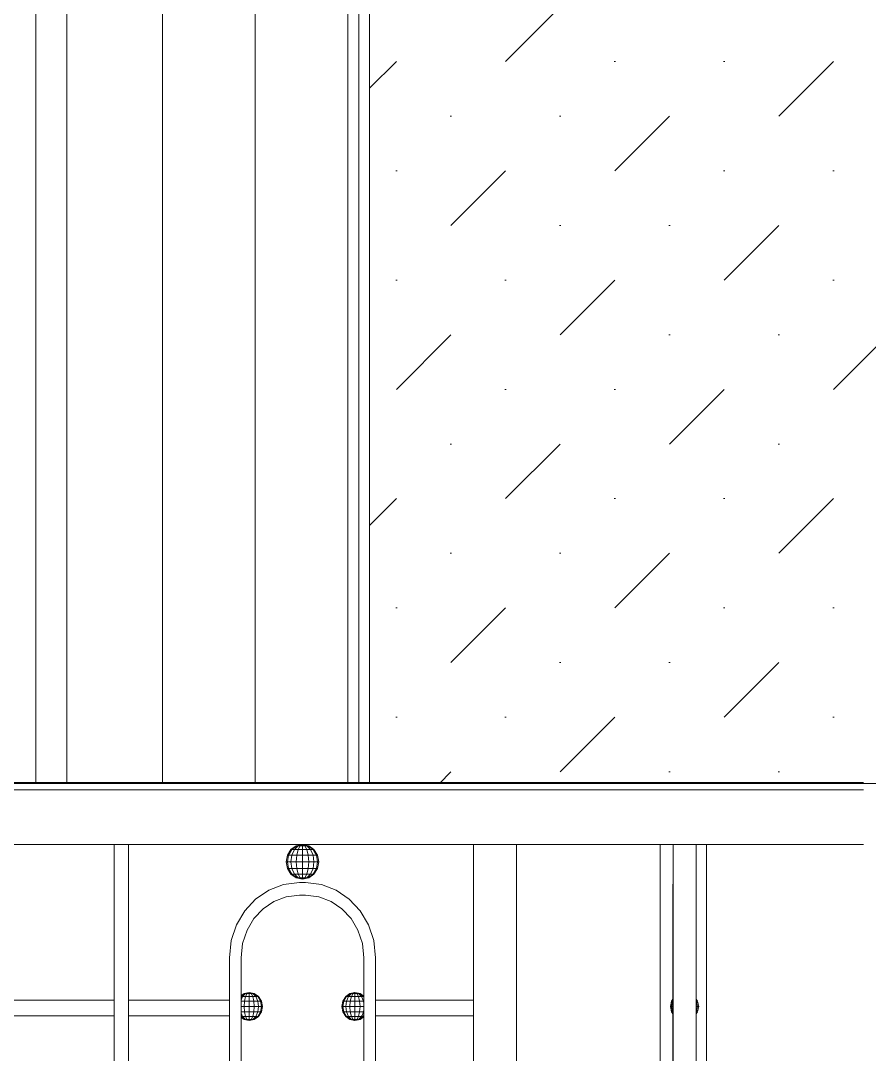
# Model space of a CAD drawing. Header units: millimetres. Extents: x 1832547 to 2001569, y -558009 to -417808.
# Drawn here: x 1889889 to 1890438, y -522876 to -522207 of the extents above; entities that cross this region are included whole.
import ezdxf
from ezdxf.xclip import XClip

# ---------------------------------------------------------------- set-up
doc = ezdxf.new("R2010")
doc.units = ezdxf.units.MM
doc.header["$MEASUREMENT"] = 0
doc.header["$XCLIPFRAME"] = 0
for name, color, linetype, lineweight in [('CA . CỬA', 251, 'CONTINUOUS', 5), ('CA. HATCH', 250, 'CONTINUOUS', 9), ('CA. TUONG', 30, 'CONTINUOUS', 30), ('CA.dim 08', 8, 'CONTINUOUS', 13), ('CA.noi that 15', 15, 'CONTINUOUS', 9), ('CA.thay 145', 145, 'CONTINUOUS', 18), ('CA_manh 08', 8, 'CONTINUOUS', 9)]:
    doc.layers.add(name, color=color, linetype=linetype, lineweight=lineweight)

# ---------------------------------------------------------------- blocks, each defined once
blk = doc.blocks.new('\xad54t54')
at = {"layer": 'CA. HATCH'}
h = blk.add_hatch(dxfattribs=at)
h.set_pattern_fill('MUDST', color=256, scale=200, angle=45, double=1)
h.paths.add_polyline_path([(1846347.29, -516420.52), (1845934.23, -516420.52), (1845934.23, -516772.52), (1846347.29, -516772.52)])
h.paths.add_polyline_path([(1846347.29, -516920.52), (1845934.23, -516920.52), (1845934.23, -519042.52), (1846347.29, -519042.52)])
h.paths.add_polyline_path([(1843572.92, -516420.52), (1843985.98, -516420.52), (1843985.98, -516772.52), (1843572.92, -516772.52)])
h.paths.add_polyline_path([(1843572.92, -516920.52), (1843985.98, -516920.52), (1843985.98, -519052.52), (1843572.92, -519052.52)])
at = {"layer": 'CA . CỬA'}
blk.add_lwpolyline([(1844059.98, -519126.52), (1844059.98, -516346.52), (1845860.23, -516346.52), (1845860.23, -519126.52)], dxfattribs=at)
at = {"layer": 'CA.dim 08'}
for points in [[(1846354.29, -516913.52), (1845927.23, -516913.52), (1845927.23, -519049.52), (1846354.29, -519049.52)], [(1846347.29, -516920.52), (1845934.23, -516920.52), (1845934.23, -519042.52), (1846347.29, -519042.52)]]:
    blk.add_lwpolyline(points, close=True, dxfattribs=at)
at = {"layer": 'CA.noi that 15'}
blk.add_lwpolyline([(1845718.34, -519036.52), (1845040.11, -519036.52), (1845040.11, -516926.52), (1845718.34, -516926.52)], close=True, dxfattribs=at)
at = {"layer": 'CA.thay 145'}
for points in [[(1844119.98, -519126.52), (1844119.98, -516846.52), (1845800.23, -516846.52), (1845800.23, -519126.52), (1845860.23, -519126.52), (1845860.23, -516346.52), (1844059.98, -516346.52), (1844059.98, -519126.52)], [(1845800.23, -519116.52), (1844960.11, -519116.52), (1844960.11, -516846.52), (1845800.23, -516846.52)], [(1846421.29, -516846.52), (1845860.23, -516846.52), (1845860.23, -519126.52), (1846421.29, -519126.52)], [(1845738.34, -519056.52), (1845020.11, -519056.52), (1845020.11, -516906.52), (1845738.34, -516906.52)], [(1846361.29, -516906.52), (1845920.23, -516906.52), (1845920.23, -519056.52), (1846361.29, -519056.52)]]:
    blk.add_lwpolyline(points, close=True, dxfattribs=at)
blk.add_lwpolyline([(1845800.23, -519116.52), (1845800.23, -516846.52)], dxfattribs=at)

msp = doc.modelspace()

# ---------------------------------------------------------------- linework, layer by layer
at = {"layer": 'CA_manh 08'}
for p, q in [((1887851.61, -522700.22), (1890433.98, -522700.22)), ((1890433.98, -522704.8), (1887851.61, -522704.8)), ((1889846.01, -522740.22), (1889949.22, -522740.22)), ((1889949.22, -522740.22), (1889958.67, -522740.22)), ((1889949.22, -522740.22), (1889949.22, -522840.99)), ((1889958.67, -522840.99), (1889958.67, -522740.22)), ((1889958.67, -522740.22), (1890071.14, -522740.22)), ((1890063.7, -522743.53), (1890067.11, -522741.08)), ((1890064.27, -522743.53), (1890067.42, -522741.08)), ((1890065.88, -522743.53), (1890068.29, -522741.08)), ((1890067.11, -522741.08), (1890071.14, -522740.22)), ((1890067.42, -522741.08), (1890067.11, -522741.08)), ((1890067.42, -522741.08), (1890071.14, -522740.22)), ((1890068.29, -522741.08), (1890067.42, -522741.08)), ((1890068.29, -522741.08), (1890071.14, -522740.22)), ((1890069.6, -522741.08), (1890068.29, -522741.08)), ((1890068.29, -522743.53), (1890069.6, -522741.08)), ((1890069.6, -522741.08), (1890071.14, -522740.22)), ((1890071.14, -522741.08), (1890069.6, -522741.08)), ((1890071.14, -522740.22), (1890071.14, -522741.08)), ((1890072.68, -522741.08), (1890071.14, -522740.22)), ((1890073.98, -522741.08), (1890071.14, -522740.22)), ((1890074.86, -522741.08), (1890071.14, -522740.22)), ((1890075.16, -522741.08), (1890071.14, -522740.22)), ((1890071.14, -522740.22), (1890181.67, -522740.22)), ((1890071.14, -522741.08), (1890072.68, -522741.08)), ((1890071.14, -522741.08), (1890071.14, -522743.53)), ((1890072.68, -522741.08), (1890073.98, -522741.08)), ((1890073.98, -522743.53), (1890072.68, -522741.08)), ((1890073.98, -522741.08), (1890074.86, -522741.08)), ((1890076.4, -522743.53), (1890073.98, -522741.08)), ((1890074.86, -522741.08), (1890075.16, -522741.08)), ((1890078.01, -522743.53), (1890074.86, -522741.08)), ((1890078.57, -522743.53), (1890075.16, -522741.08)), ((1890181.67, -522740.22), (1890181.67, -522840.99)), ((1890209.6, -522740.22), (1890181.67, -522740.22)), ((1890209.6, -522840.22), (1890209.6, -522740.22)), ((1890209.6, -522740.22), (1890236.85, -522740.22)), ((1890236.85, -522740.22), (1890433.98, -522740.22)), ((1890302.48, -522740.22), (1890302.48, -523473.58)), ((1890310.9, -522766.14), (1890310.9, -522740.22)), ((1890325.9, -522840.31), (1890325.9, -522740.22)), ((1890332.48, -522740.22), (1890332.48, -523473.58)), ((1890060.62, -522751.52), (1890061.42, -522747.19)), ((1890061.42, -522747.19), (1890063.7, -522743.53)), ((1890061.42, -522747.19), (1890062.16, -522747.19)), ((1890061.42, -522751.52), (1890062.16, -522747.19)), ((1890062.16, -522747.19), (1890064.27, -522743.53)), ((1890062.16, -522747.19), (1890064.27, -522747.19)), ((1890063.7, -522743.53), (1890064.27, -522743.53)), ((1890063.7, -522751.52), (1890064.27, -522747.19)), ((1890064.27, -522743.53), (1890065.88, -522743.53)), ((1890064.27, -522747.19), (1890065.88, -522743.53)), ((1890064.27, -522747.19), (1890067.42, -522747.19)), ((1890065.88, -522743.53), (1890068.29, -522743.53)), ((1890067.11, -522751.52), (1890067.42, -522747.19)), ((1890067.42, -522747.19), (1890068.29, -522743.53)), ((1890067.42, -522747.19), (1890071.14, -522747.19)), ((1890068.29, -522743.53), (1890071.14, -522743.53)), ((1890071.14, -522743.53), (1890073.98, -522743.53)), ((1890071.14, -522743.53), (1890071.14, -522747.19)), ((1890071.14, -522747.19), (1890074.86, -522747.19)), ((1890071.14, -522747.19), (1890071.14, -522751.52)), ((1890073.98, -522743.53), (1890076.4, -522743.53)), ((1890074.86, -522747.19), (1890073.98, -522743.53)), ((1890074.86, -522747.19), (1890078.01, -522747.19)), ((1890075.16, -522751.52), (1890074.86, -522747.19)), ((1890076.4, -522743.53), (1890078.01, -522743.53)), ((1890078.01, -522747.19), (1890076.4, -522743.53)), ((1890078.01, -522743.53), (1890078.57, -522743.53)), ((1890080.11, -522747.19), (1890078.01, -522743.53)), ((1890078.01, -522747.19), (1890080.11, -522747.19)), ((1890078.57, -522751.52), (1890078.01, -522747.19)), ((1890080.85, -522747.19), (1890078.57, -522743.53)), ((1890080.11, -522747.19), (1890080.85, -522747.19)), ((1890080.85, -522751.52), (1890080.11, -522747.19)), ((1890081.65, -522751.52), (1890080.85, -522747.19)), ((1890060.62, -522751.52), (1890061.42, -522751.52)), ((1890061.42, -522755.84), (1890060.62, -522751.52)), ((1890061.42, -522751.52), (1890063.7, -522751.52)), ((1890062.16, -522755.84), (1890061.42, -522751.52)), ((1890061.42, -522755.84), (1890062.16, -522755.84)), ((1890063.7, -522759.5), (1890061.42, -522755.84)), ((1890062.16, -522755.84), (1890064.27, -522755.84)), ((1890064.27, -522759.5), (1890062.16, -522755.84)), ((1890063.7, -522751.52), (1890067.11, -522751.52)), ((1890064.27, -522755.84), (1890063.7, -522751.52)), ((1890064.27, -522755.84), (1890067.42, -522755.84)), ((1890065.88, -522759.5), (1890064.27, -522755.84)), ((1890067.11, -522751.52), (1890071.14, -522751.52)), ((1890067.42, -522755.84), (1890067.11, -522751.52)), ((1890067.42, -522755.84), (1890071.14, -522755.84)), ((1890068.29, -522759.5), (1890067.42, -522755.84)), ((1890071.14, -522751.52), (1890075.16, -522751.52)), ((1890071.14, -522751.52), (1890071.14, -522755.84)), ((1890071.14, -522755.84), (1890074.86, -522755.84)), ((1890071.14, -522755.84), (1890071.14, -522759.5)), ((1890073.98, -522759.5), (1890074.86, -522755.84)), ((1890074.86, -522755.84), (1890075.16, -522751.52)), ((1890074.86, -522755.84), (1890078.01, -522755.84)), ((1890075.16, -522751.52), (1890078.57, -522751.52)), ((1890076.4, -522759.5), (1890078.01, -522755.84)), ((1890078.01, -522755.84), (1890078.57, -522751.52)), ((1890078.01, -522755.84), (1890080.11, -522755.84)), ((1890078.01, -522759.5), (1890080.11, -522755.84)), ((1890078.57, -522751.52), (1890080.85, -522751.52)), ((1890078.57, -522759.5), (1890080.85, -522755.84)), ((1890080.11, -522755.84), (1890080.85, -522751.52)), ((1890080.11, -522755.84), (1890080.85, -522755.84)), ((1890080.85, -522751.52), (1890081.65, -522751.52)), ((1890080.85, -522755.84), (1890081.65, -522751.52)), ((1890063.7, -522759.5), (1890064.27, -522759.5)), ((1890067.11, -522761.95), (1890063.7, -522759.5)), ((1890064.27, -522759.5), (1890065.88, -522759.5)), ((1890067.42, -522761.95), (1890064.27, -522759.5)), ((1890065.88, -522759.5), (1890068.29, -522759.5)), ((1890068.29, -522761.95), (1890065.88, -522759.5)), ((1890067.42, -522761.95), (1890067.11, -522761.95)), ((1890071.14, -522762.81), (1890067.11, -522761.95)), ((1890067.42, -522761.95), (1890068.29, -522761.95)), ((1890071.14, -522762.81), (1890067.42, -522761.95)), ((1890068.29, -522759.5), (1890071.14, -522759.5)), ((1890069.6, -522761.95), (1890068.29, -522759.5)), ((1890068.29, -522761.95), (1890069.6, -522761.95)), ((1890071.14, -522762.81), (1890068.29, -522761.95)), ((1890069.6, -522761.95), (1890071.14, -522761.95)), ((1890071.14, -522762.81), (1890069.6, -522761.95)), ((1890071.14, -522759.5), (1890073.98, -522759.5)), ((1890071.14, -522759.5), (1890071.14, -522761.95)), ((1890071.14, -522761.95), (1890072.68, -522761.95)), ((1890071.14, -522762.81), (1890072.68, -522761.95)), ((1890071.14, -522761.95), (1890071.14, -522762.81)), ((1890071.14, -522762.81), (1890073.98, -522761.95)), ((1890071.14, -522762.81), (1890074.86, -522761.95)), ((1890071.14, -522762.81), (1890075.16, -522761.95)), ((1890072.68, -522761.95), (1890073.98, -522759.5)), ((1890072.68, -522761.95), (1890073.98, -522761.95)), ((1890073.98, -522759.5), (1890076.4, -522759.5)), ((1890073.98, -522761.95), (1890076.4, -522759.5)), ((1890073.98, -522761.95), (1890074.86, -522761.95)), ((1890074.86, -522761.95), (1890078.01, -522759.5)), ((1890074.86, -522761.95), (1890075.16, -522761.95)), ((1890075.16, -522761.95), (1890078.57, -522759.5)), ((1890076.4, -522759.5), (1890078.01, -522759.5)), ((1890078.01, -522759.5), (1890078.57, -522759.5)), ((1890040.85, -522775.57), (1890049.28, -522769.81)), ((1890049.28, -522769.81), (1890058.84, -522766.14)), ((1890058.84, -522766.14), (1890069.24, -522764.85)), ((1890069.24, -522764.85), (1890073.02, -522764.85)), ((1890073.02, -522764.85), (1890083.43, -522766.14)), ((1890083.43, -522766.14), (1890092.98, -522769.81)), ((1890092.98, -522769.81), (1890101.41, -522775.57)), ((1890310.66, -522765.88), (1890310.66, -522766.14)), ((1890310.66, -522766.14), (1890310.9, -522766.14)), ((1890310.66, -522766.14), (1890310.66, -522769.81)), ((1890310.66, -522769.81), (1890310.9, -522769.81)), ((1890310.66, -522774.05), (1890310.66, -522769.81)), ((1890310.9, -522769.81), (1890310.9, -522766.14)), ((1890310.9, -522774.05), (1890310.9, -522769.81)), ((1890033.82, -522783.12), (1890040.85, -522775.57)), ((1890060.6, -522774.05), (1890052.63, -522777.11)), ((1890069.27, -522772.97), (1890060.6, -522774.05)), ((1890072.99, -522772.97), (1890069.27, -522772.97)), ((1890081.67, -522774.05), (1890072.99, -522772.97)), ((1890089.64, -522777.11), (1890081.67, -522774.05)), ((1890101.41, -522775.57), (1890108.44, -522783.12)), ((1890310.66, -522774.05), (1890310.9, -522774.05)), ((1890310.66, -522774.05), (1890310.66, -522775.57)), ((1890310.66, -522775.57), (1890310.9, -522775.57)), ((1890310.66, -522777.11), (1890310.66, -522775.57)), ((1890310.9, -522775.57), (1890310.9, -522774.05)), ((1890310.9, -522777.11), (1890310.9, -522775.57)), ((1890028.46, -522792.18), (1890033.82, -522783.12)), ((1890045.6, -522781.92), (1890039.73, -522788.22)), ((1890052.63, -522777.11), (1890045.6, -522781.92)), ((1890096.67, -522781.92), (1890089.64, -522777.11)), ((1890102.54, -522788.22), (1890096.67, -522781.92)), ((1890108.44, -522783.12), (1890113.81, -522792.18)), ((1890310.66, -522781.92), (1890310.66, -522777.11)), ((1890310.66, -522777.11), (1890310.9, -522777.11)), ((1890310.66, -522781.92), (1890310.9, -522781.92)), ((1890310.66, -522781.92), (1890310.66, -522783.12)), ((1890310.66, -522783.12), (1890310.9, -522783.12)), ((1890310.66, -522783.12), (1890310.66, -522788.22)), ((1890310.9, -522781.92), (1890310.9, -522777.11)), ((1890310.9, -522783.12), (1890310.9, -522781.92)), ((1890310.9, -522788.22), (1890310.9, -522783.12)), ((1890039.73, -522788.22), (1890035.26, -522795.77)), ((1890107.01, -522795.77), (1890102.54, -522788.22)), ((1890310.66, -522788.22), (1890310.9, -522788.22)), ((1890310.66, -522788.22), (1890310.66, -522792.18)), ((1890310.9, -522792.18), (1890310.9, -522788.22)), ((1890025.04, -522802.44), (1890028.46, -522792.18)), ((1890035.26, -522795.77), (1890032.41, -522804.33)), ((1890109.86, -522804.33), (1890107.01, -522795.77)), ((1890113.81, -522792.18), (1890117.22, -522802.44)), ((1890310.66, -522792.18), (1890310.9, -522792.18)), ((1890310.66, -522792.18), (1890310.66, -522795.77)), ((1890310.66, -522795.77), (1890310.9, -522795.77)), ((1890310.66, -522795.77), (1890310.66, -522802.44)), ((1890310.9, -522795.77), (1890310.9, -522792.18)), ((1890310.9, -522802.44), (1890310.9, -522795.77)), ((1890023.84, -522813.61), (1890025.04, -522802.44)), ((1890117.22, -522802.44), (1890118.42, -522813.61)), ((1890310.66, -522802.44), (1890310.9, -522802.44)), ((1890310.66, -522802.44), (1890310.66, -522804.33)), ((1890310.9, -522804.33), (1890310.9, -522802.44)), ((1890032.41, -522804.33), (1890031.41, -522813.65)), ((1890110.86, -522813.65), (1890109.86, -522804.33)), ((1890310.66, -522804.33), (1890310.9, -522804.33)), ((1890310.66, -522804.33), (1890310.66, -522813.61)), ((1890310.9, -522813.61), (1890310.9, -522804.33)), ((1890023.84, -522813.61), (1890023.84, -522840.99)), ((1890031.41, -522838.09), (1890031.41, -522813.65)), ((1890110.86, -522813.65), (1890110.86, -522838.45)), ((1890118.42, -522840.99), (1890118.42, -522813.61)), ((1890310.66, -522813.61), (1890310.9, -522813.61)), ((1890310.66, -522813.65), (1890310.66, -522813.61)), ((1890310.66, -522813.65), (1890310.9, -522813.65)), ((1890310.66, -522840.43), (1890310.66, -522813.65)), ((1890310.9, -522813.65), (1890310.9, -522813.61)), ((1890310.9, -522840.07), (1890310.9, -522813.65)), ((1890031.41, -522838.09), (1890033.4, -522836.66)), ((1890031.41, -522838.4), (1890033.65, -522836.66)), ((1890032.4, -522838.64), (1890034.36, -522836.66)), ((1890033.4, -522836.66), (1890036.66, -522835.97)), ((1890033.4, -522836.66), (1890033.65, -522836.66)), ((1890033.65, -522836.66), (1890036.66, -522835.97)), ((1890033.65, -522836.66), (1890034.36, -522836.66)), ((1890034.36, -522836.66), (1890036.66, -522835.97)), ((1890034.36, -522836.66), (1890035.41, -522836.66)), ((1890034.36, -522838.64), (1890035.41, -522836.66)), ((1890035.41, -522836.66), (1890036.66, -522835.97)), ((1890036.66, -522836.66), (1890035.41, -522836.66)), ((1890036.66, -522835.97), (1890036.66, -522836.66)), ((1890037.91, -522836.66), (1890036.66, -522835.97)), ((1890038.96, -522836.66), (1890036.66, -522835.97)), ((1890039.67, -522836.66), (1890036.66, -522835.97)), ((1890039.92, -522836.66), (1890036.66, -522835.97)), ((1890036.66, -522836.66), (1890037.91, -522836.66)), ((1890036.66, -522836.66), (1890036.66, -522838.64)), ((1890037.91, -522836.66), (1890038.96, -522836.66)), ((1890038.96, -522838.64), (1890037.91, -522836.66)), ((1890038.96, -522836.66), (1890039.67, -522836.66)), ((1890040.92, -522838.64), (1890038.96, -522836.66)), ((1890039.67, -522836.66), (1890039.92, -522836.66)), ((1890042.22, -522838.64), (1890039.67, -522836.66)), ((1890042.68, -522838.64), (1890039.92, -522836.66)), ((1890099.08, -522838.64), (1890101.85, -522836.66)), ((1890099.54, -522838.64), (1890102.09, -522836.66)), ((1890100.85, -522838.64), (1890102.8, -522836.66)), ((1890101.85, -522836.66), (1890105.1, -522835.97)), ((1890101.85, -522836.66), (1890102.09, -522836.66)), ((1890102.09, -522836.66), (1890105.1, -522835.97)), ((1890102.09, -522836.66), (1890102.8, -522836.66)), ((1890102.8, -522836.66), (1890105.1, -522835.97)), ((1890102.8, -522836.66), (1890103.86, -522836.66)), ((1890102.8, -522838.64), (1890103.86, -522836.66)), ((1890103.86, -522836.66), (1890105.1, -522835.97)), ((1890105.1, -522836.66), (1890103.86, -522836.66)), ((1890105.1, -522835.97), (1890105.1, -522836.66)), ((1890106.35, -522836.66), (1890105.1, -522835.97)), ((1890107.41, -522836.66), (1890105.1, -522835.97)), ((1890108.11, -522836.66), (1890105.1, -522835.97)), ((1890108.36, -522836.66), (1890105.1, -522835.97)), ((1890105.1, -522836.66), (1890106.35, -522836.66)), ((1890105.1, -522836.66), (1890105.1, -522838.64)), ((1890106.35, -522836.66), (1890107.41, -522836.66)), ((1890107.41, -522838.64), (1890106.35, -522836.66)), ((1890107.41, -522836.66), (1890108.11, -522836.66)), ((1890109.36, -522838.64), (1890107.41, -522836.66)), ((1890108.11, -522836.66), (1890108.36, -522836.66)), ((1890110.67, -522838.64), (1890108.11, -522836.66)), ((1890110.86, -522838.45), (1890108.36, -522836.66)), ((1889846.01, -522840.99), (1889949.22, -522840.99)), ((1889949.22, -522851.15), (1889949.22, -522840.99)), ((1889958.67, -522840.99), (1890023.84, -522840.99)), ((1889958.67, -522840.99), (1889958.67, -522851.15)), ((1890023.84, -522840.99), (1890023.84, -522851.15)), ((1890031.41, -522838.4), (1890031.41, -522838.09)), ((1890031.41, -522838.4), (1890031.41, -522838.64)), ((1890031.41, -522838.64), (1890032.4, -522838.64)), ((1890031.41, -522840.91), (1890032.4, -522838.64)), ((1890031.41, -522838.64), (1890031.41, -522840.91)), ((1890031.41, -522840.91), (1890031.41, -522841.61)), ((1890031.41, -522841.61), (1890033.65, -522841.61)), ((1890031.41, -522841.61), (1890031.41, -522845.11)), ((1890032.4, -522838.64), (1890034.36, -522838.64)), ((1890033.4, -522845.11), (1890033.65, -522841.61)), ((1890033.65, -522841.61), (1890034.36, -522838.64)), ((1890033.65, -522841.61), (1890036.66, -522841.61)), ((1890034.36, -522838.64), (1890036.66, -522838.64)), ((1890036.66, -522838.64), (1890038.96, -522838.64)), ((1890036.66, -522838.64), (1890036.66, -522841.61)), ((1890036.66, -522841.61), (1890039.67, -522841.61)), ((1890036.66, -522841.61), (1890036.66, -522845.11)), ((1890038.96, -522838.64), (1890040.92, -522838.64)), ((1890039.67, -522841.61), (1890038.96, -522838.64)), ((1890039.67, -522841.61), (1890042.22, -522841.61)), ((1890039.92, -522845.11), (1890039.67, -522841.61)), ((1890040.92, -522838.64), (1890042.22, -522838.64)), ((1890042.22, -522841.61), (1890040.92, -522838.64)), ((1890042.22, -522838.64), (1890042.68, -522838.64)), ((1890043.93, -522841.61), (1890042.22, -522838.64)), ((1890042.22, -522841.61), (1890043.93, -522841.61)), ((1890042.68, -522845.11), (1890042.22, -522841.61)), ((1890044.52, -522841.61), (1890042.68, -522838.64)), ((1890043.93, -522841.61), (1890044.52, -522841.61)), ((1890044.52, -522845.11), (1890043.93, -522841.61)), ((1890045.17, -522845.11), (1890044.52, -522841.61)), ((1890096.59, -522845.11), (1890097.24, -522841.61)), ((1890097.24, -522841.61), (1890099.08, -522838.64)), ((1890097.24, -522841.61), (1890097.84, -522841.61)), ((1890097.24, -522845.11), (1890097.84, -522841.61)), ((1890097.84, -522841.61), (1890099.54, -522838.64)), ((1890097.84, -522841.61), (1890099.54, -522841.61)), ((1890099.54, -522838.64), (1890099.08, -522838.64)), ((1890099.08, -522845.11), (1890099.54, -522841.61)), ((1890099.54, -522838.64), (1890100.85, -522838.64)), ((1890099.54, -522841.61), (1890100.85, -522838.64)), ((1890099.54, -522841.61), (1890102.09, -522841.61)), ((1890100.85, -522838.64), (1890102.8, -522838.64)), ((1890101.85, -522845.11), (1890102.09, -522841.61)), ((1890102.09, -522841.61), (1890102.8, -522838.64)), ((1890102.09, -522841.61), (1890105.1, -522841.61)), ((1890102.8, -522838.64), (1890105.1, -522838.64)), ((1890105.1, -522838.64), (1890107.41, -522838.64)), ((1890105.1, -522838.64), (1890105.1, -522841.61)), ((1890105.1, -522841.61), (1890108.11, -522841.61)), ((1890105.1, -522841.61), (1890105.1, -522845.11)), ((1890107.41, -522838.64), (1890109.36, -522838.64)), ((1890108.11, -522841.61), (1890107.41, -522838.64)), ((1890108.11, -522841.61), (1890110.67, -522841.61)), ((1890108.36, -522845.11), (1890108.11, -522841.61)), ((1890109.36, -522838.64), (1890110.67, -522838.64)), ((1890110.67, -522841.61), (1890109.36, -522838.64)), ((1890110.67, -522838.64), (1890110.86, -522838.64)), ((1890110.86, -522838.98), (1890110.67, -522838.64)), ((1890110.67, -522841.61), (1890110.86, -522841.61)), ((1890110.86, -522843.08), (1890110.67, -522841.61)), ((1890110.74, -522840.99), (1890110.86, -522840.99)), ((1890110.86, -522838.64), (1890110.86, -522838.45)), ((1890110.86, -522838.98), (1890110.86, -522838.64)), ((1890110.86, -522840.99), (1890110.86, -522838.98)), ((1890110.86, -522841.61), (1890110.86, -522840.99)), ((1890110.86, -522843.08), (1890110.86, -522841.61)), ((1890110.86, -522845.11), (1890110.86, -522843.08)), ((1890118.42, -522840.99), (1890181.67, -522840.99)), ((1890118.42, -522840.99), (1890118.42, -522851.15)), ((1890181.67, -522851.15), (1890181.67, -522840.99)), ((1890209.6, -522840.22), (1890209.6, -522850.38)), ((1890309.87, -522841.61), (1890309.17, -522845.11)), ((1890310.66, -522840.43), (1890309.87, -522841.61)), ((1890309.87, -522841.61), (1890310.51, -522841.61)), ((1890309.87, -522845.11), (1890310.51, -522841.61)), ((1890310.51, -522841.61), (1890310.66, -522841.38)), ((1890310.51, -522841.61), (1890310.66, -522841.61)), ((1890310.9, -522840.07), (1890310.66, -522840.43)), ((1890310.66, -522841.38), (1890310.66, -522840.43)), ((1890310.66, -522841.38), (1890310.9, -522840.99)), ((1890310.66, -522841.61), (1890310.66, -522841.38)), ((1890310.66, -522841.61), (1890310.9, -522841.61)), ((1890310.66, -522845.11), (1890310.66, -522841.61)), ((1890310.9, -522840.99), (1890310.9, -522840.07)), ((1890310.9, -522841.61), (1890310.9, -522840.99)), ((1890310.9, -522845.11), (1890310.9, -522841.61)), ((1890326.77, -522841.61), (1890325.9, -522840.31)), ((1890325.9, -522840.31), (1890325.9, -522841.24)), ((1890326.12, -522841.61), (1890325.9, -522841.24)), ((1890325.9, -522841.24), (1890325.9, -522841.61)), ((1890325.9, -522841.61), (1890326.12, -522841.61)), ((1890325.9, -522841.61), (1890325.9, -522845.11)), ((1890326.12, -522841.61), (1890326.77, -522841.61)), ((1890326.77, -522845.11), (1890326.12, -522841.61)), ((1890327.46, -522845.11), (1890326.77, -522841.61)), ((1890031.41, -522845.11), (1890033.4, -522845.11)), ((1890031.41, -522845.11), (1890031.41, -522848.61)), ((1890031.41, -522848.61), (1890033.65, -522848.61)), ((1890031.41, -522848.61), (1890031.41, -522849.31)), ((1890032.4, -522851.58), (1890031.41, -522849.31)), ((1890031.41, -522849.31), (1890031.41, -522851.58)), ((1890033.4, -522845.11), (1890036.66, -522845.11)), ((1890033.65, -522848.61), (1890033.4, -522845.11)), ((1890033.65, -522848.61), (1890036.66, -522848.61)), ((1890034.36, -522851.58), (1890033.65, -522848.61)), ((1890036.66, -522845.11), (1890039.92, -522845.11)), ((1890036.66, -522845.11), (1890036.66, -522848.61)), ((1890036.66, -522848.61), (1890039.67, -522848.61)), ((1890036.66, -522848.61), (1890036.66, -522851.58)), ((1890038.96, -522851.58), (1890039.67, -522848.61)), ((1890039.67, -522848.61), (1890039.92, -522845.11)), ((1890039.67, -522848.61), (1890042.22, -522848.61)), ((1890039.92, -522845.11), (1890042.68, -522845.11)), ((1890040.92, -522851.58), (1890042.22, -522848.61)), ((1890042.22, -522848.61), (1890042.68, -522845.11)), ((1890042.22, -522848.61), (1890043.93, -522848.61)), ((1890042.22, -522851.58), (1890043.93, -522848.61)), ((1890042.68, -522845.11), (1890044.52, -522845.11)), ((1890042.68, -522851.58), (1890044.52, -522848.61)), ((1890043.93, -522848.61), (1890044.52, -522845.11)), ((1890043.93, -522848.61), (1890044.52, -522848.61)), ((1890044.52, -522845.11), (1890045.17, -522845.11)), ((1890044.52, -522848.61), (1890045.17, -522845.11)), ((1890096.59, -522845.11), (1890097.24, -522845.11)), ((1890097.24, -522848.61), (1890096.59, -522845.11)), ((1890097.24, -522845.11), (1890099.08, -522845.11)), ((1890097.84, -522848.61), (1890097.24, -522845.11)), ((1890097.24, -522848.61), (1890097.84, -522848.61)), ((1890099.08, -522851.58), (1890097.24, -522848.61)), ((1890097.84, -522848.61), (1890099.54, -522848.61)), ((1890099.54, -522851.58), (1890097.84, -522848.61)), ((1890099.08, -522845.11), (1890101.85, -522845.11)), ((1890099.54, -522848.61), (1890099.08, -522845.11)), ((1890099.54, -522848.61), (1890102.09, -522848.61)), ((1890100.85, -522851.58), (1890099.54, -522848.61)), ((1890101.85, -522845.11), (1890105.1, -522845.11)), ((1890102.09, -522848.61), (1890101.85, -522845.11)), ((1890102.09, -522848.61), (1890105.1, -522848.61)), ((1890102.8, -522851.58), (1890102.09, -522848.61)), ((1890105.1, -522845.11), (1890108.36, -522845.11)), ((1890105.1, -522845.11), (1890105.1, -522848.61)), ((1890105.1, -522848.61), (1890108.11, -522848.61)), ((1890105.1, -522848.61), (1890105.1, -522851.58)), ((1890107.41, -522851.58), (1890108.11, -522848.61)), ((1890108.11, -522848.61), (1890108.36, -522845.11)), ((1890108.11, -522848.61), (1890110.67, -522848.61)), ((1890108.36, -522845.11), (1890110.86, -522845.11)), ((1890109.87, -522850.41), (1890110.67, -522848.61)), ((1890110.67, -522848.61), (1890110.86, -522847.14)), ((1890110.67, -522848.61), (1890110.86, -522848.61)), ((1890110.86, -522847.14), (1890110.86, -522845.11)), ((1890110.86, -522848.61), (1890110.86, -522847.14)), ((1890110.86, -522851.15), (1890110.86, -522848.61)), ((1890209.6, -523363.42), (1890209.6, -522850.38)), ((1890309.17, -522845.11), (1890309.87, -522845.11)), ((1890309.17, -522845.11), (1890309.87, -522848.61)), ((1890310.51, -522848.61), (1890309.87, -522845.11)), ((1890309.87, -522845.11), (1890310.66, -522845.11)), ((1890309.87, -522848.61), (1890310.51, -522848.61)), ((1890309.87, -522848.61), (1890310.66, -522849.79)), ((1890310.51, -522848.61), (1890310.66, -522848.61)), ((1890310.66, -522848.84), (1890310.51, -522848.61)), ((1890310.66, -522845.11), (1890310.9, -522845.11)), ((1890310.66, -522848.61), (1890310.66, -522845.11)), ((1890310.66, -522848.61), (1890310.9, -522848.61)), ((1890310.66, -522848.84), (1890310.66, -522848.61)), ((1890310.9, -522849.23), (1890310.66, -522848.84)), ((1890310.66, -522849.79), (1890310.66, -522848.84)), ((1890310.66, -522849.79), (1890310.9, -522850.15)), ((1890310.66, -523363.64), (1890310.66, -522849.79)), ((1890310.9, -522848.61), (1890310.9, -522845.11)), ((1890310.9, -522849.23), (1890310.9, -522848.61)), ((1890310.9, -522850.15), (1890310.9, -522849.23)), ((1890310.9, -523363.28), (1890310.9, -522850.15)), ((1890325.9, -522845.11), (1890326.77, -522845.11)), ((1890325.9, -522845.11), (1890325.9, -522848.61)), ((1890325.9, -522848.61), (1890326.12, -522848.61)), ((1890325.9, -522848.97), (1890326.12, -522848.61)), ((1890325.9, -522849.91), (1890326.77, -522848.61)), ((1890325.9, -522848.61), (1890325.9, -522848.97)), ((1890325.9, -522848.97), (1890325.9, -522849.91)), ((1890325.9, -522849.91), (1890325.9, -523363.51)), ((1890326.12, -522848.61), (1890326.77, -522845.11)), ((1890326.12, -522848.61), (1890326.77, -522848.61)), ((1890326.77, -522845.11), (1890327.46, -522845.11)), ((1890326.77, -522848.61), (1890327.46, -522845.11)), ((1889949.22, -522851.15), (1889846.01, -522851.15)), ((1889949.22, -522851.15), (1889949.22, -523363.42)), ((1890023.84, -522851.15), (1889958.67, -522851.15)), ((1889958.67, -523363.42), (1889958.67, -522851.15)), ((1890023.84, -522851.15), (1890023.84, -523363.42)), ((1890031.41, -522851.58), (1890032.4, -522851.58)), ((1890031.41, -522851.58), (1890031.41, -522851.81)), ((1890033.65, -522853.56), (1890031.41, -522851.81)), ((1890031.41, -522852.13), (1890031.41, -522851.81)), ((1890033.4, -522853.56), (1890031.41, -522852.13)), ((1890031.41, -522852.13), (1890031.41, -523368.31)), ((1890032.4, -522851.58), (1890034.36, -522851.58)), ((1890034.36, -522853.56), (1890032.4, -522851.58)), ((1890033.65, -522853.56), (1890033.4, -522853.56)), ((1890036.66, -522854.25), (1890033.4, -522853.56)), ((1890033.65, -522853.56), (1890034.36, -522853.56)), ((1890036.66, -522854.25), (1890033.65, -522853.56)), ((1890034.36, -522851.58), (1890036.66, -522851.58)), ((1890035.41, -522853.56), (1890034.36, -522851.58)), ((1890034.36, -522853.56), (1890035.41, -522853.56)), ((1890036.66, -522854.25), (1890034.36, -522853.56)), ((1890035.41, -522853.56), (1890036.66, -522853.56)), ((1890036.66, -522854.25), (1890035.41, -522853.56)), ((1890036.66, -522851.58), (1890038.96, -522851.58)), ((1890036.66, -522851.58), (1890036.66, -522853.56)), ((1890036.66, -522853.56), (1890037.91, -522853.56)), ((1890036.66, -522854.25), (1890037.91, -522853.56)), ((1890036.66, -522853.56), (1890036.66, -522854.25)), ((1890036.66, -522854.25), (1890038.96, -522853.56)), ((1890036.66, -522854.25), (1890039.67, -522853.56)), ((1890036.66, -522854.25), (1890039.92, -522853.56)), ((1890037.91, -522853.56), (1890038.96, -522851.58)), ((1890037.91, -522853.56), (1890038.96, -522853.56)), ((1890038.96, -522851.58), (1890040.92, -522851.58)), ((1890038.96, -522853.56), (1890040.92, -522851.58)), ((1890038.96, -522853.56), (1890039.67, -522853.56)), ((1890039.67, -522853.56), (1890042.22, -522851.58)), ((1890039.67, -522853.56), (1890039.92, -522853.56)), ((1890039.92, -522853.56), (1890042.68, -522851.58)), ((1890040.92, -522851.58), (1890042.22, -522851.58)), ((1890042.22, -522851.58), (1890042.68, -522851.58)), ((1890099.08, -522851.58), (1890099.54, -522851.58)), ((1890101.85, -522853.56), (1890099.08, -522851.58)), ((1890099.54, -522851.58), (1890100.85, -522851.58)), ((1890102.09, -522853.56), (1890099.54, -522851.58)), ((1890100.85, -522851.58), (1890102.8, -522851.58)), ((1890102.8, -522853.56), (1890100.85, -522851.58)), ((1890102.09, -522853.56), (1890101.85, -522853.56)), ((1890105.1, -522854.25), (1890101.85, -522853.56)), ((1890102.09, -522853.56), (1890102.8, -522853.56)), ((1890105.1, -522854.25), (1890102.09, -522853.56)), ((1890102.8, -522851.58), (1890105.1, -522851.58)), ((1890103.86, -522853.56), (1890102.8, -522851.58)), ((1890102.8, -522853.56), (1890103.86, -522853.56)), ((1890105.1, -522854.25), (1890102.8, -522853.56)), ((1890103.86, -522853.56), (1890105.1, -522853.56)), ((1890105.1, -522854.25), (1890103.86, -522853.56)), ((1890105.1, -522851.58), (1890107.41, -522851.58)), ((1890105.1, -522851.58), (1890105.1, -522853.56)), ((1890105.1, -522853.56), (1890106.35, -522853.56)), ((1890105.1, -522854.25), (1890106.35, -522853.56)), ((1890105.1, -522853.56), (1890105.1, -522854.25)), ((1890105.1, -522854.25), (1890107.41, -522853.56)), ((1890105.1, -522854.25), (1890108.11, -522853.56)), ((1890105.1, -522854.25), (1890108.36, -522853.56)), ((1890106.35, -522853.56), (1890107.41, -522851.58)), ((1890106.35, -522853.56), (1890107.41, -522853.56)), ((1890107.41, -522851.58), (1890109.36, -522851.58)), ((1890107.41, -522853.56), (1890109.36, -522851.58)), ((1890107.41, -522853.56), (1890108.11, -522853.56)), ((1890108.11, -522853.56), (1890110.67, -522851.58)), ((1890108.11, -522853.56), (1890108.36, -522853.56)), ((1890108.36, -522853.56), (1890110.86, -522851.77)), ((1890109.55, -522851.15), (1890109.06, -522851.15)), ((1890109.36, -522851.58), (1890109.55, -522851.15)), ((1890109.36, -522851.58), (1890110.67, -522851.58)), ((1890110.86, -522851.15), (1890109.55, -522851.15)), ((1890110.67, -522851.58), (1890110.86, -522851.24)), ((1890110.67, -522851.58), (1890110.86, -522851.58)), ((1890110.86, -522851.24), (1890110.86, -522851.15)), ((1890110.86, -522851.58), (1890110.86, -522851.24)), ((1890110.86, -522851.77), (1890110.86, -522851.58)), ((1890110.86, -522851.77), (1890110.86, -523361.66)), ((1890118.42, -523363.42), (1890118.42, -522851.15)), ((1890181.67, -522851.15), (1890118.42, -522851.15)), ((1890181.67, -522851.15), (1890181.67, -523363.42))]:
    msp.add_line(p, q, dxfattribs=at)

# ---------------------------------------------------------------- next in the draw order: block references
at = {"layer": 'CA. TUONG'}
ref = msp.add_blockref('\xad54t54', (44180.32, -4517.07), dxfattribs=at)
XClip(ref).set_block_clipping_path([(1843438.9221946723, -516556.1796094576), (1846481.2902095364, -516556.1796094576), (1846481.2902095364, -518126.5155681118), (1846283.6574753213, -518126.5155681118), (1846283.6574753213, -518183.6790261315), (1843641.2894604583, -518183.6790261315), (1843641.2894604583, -518126.5155681118), (1843438.9221946723, -518126.5155681118)])

# ---------------------------------------------------------------- next in the draw order: linework, layer by layer
at = {"layer": 'CA.thay 145'}
msp.add_lwpolyline([(1887619.24, -521073.25), (1890661.61, -521073.25), (1890661.61, -522643.58), (1890463.98, -522643.58), (1890463.98, -522700.75), (1887821.61, -522700.75), (1887821.61, -522643.58), (1887619.24, -522643.58), (1887619.24, -521073.25)], close=True, dxfattribs=at)

doc.saveas('drawing.dxf')
